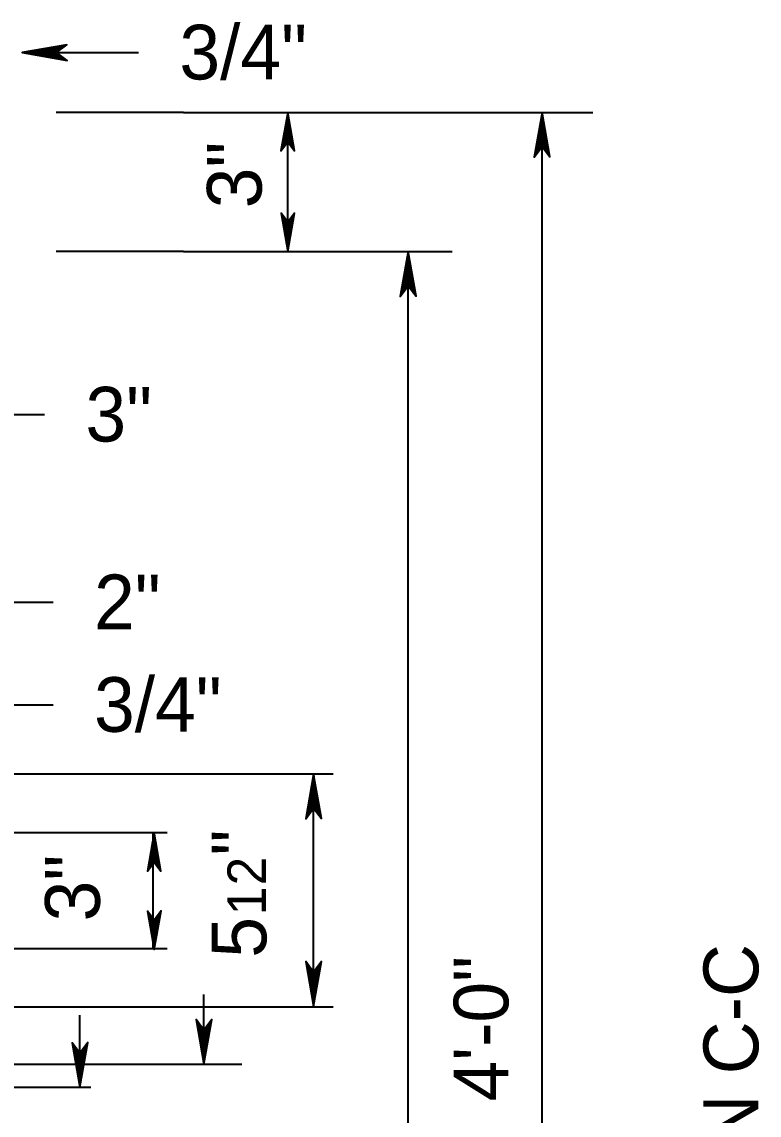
# Model space of a CAD drawing. Extents: x 0.17 to 2.79, y 0.04 to 1.76.
# Drawn here: x 1.0828 to 1.2229, y 1.5301 to 1.7379 of the extents above; entities that cross this region are included whole.
import ezdxf

# ---------------------------------------------------------------- set-up
doc = ezdxf.new("R2010")
doc.units = 0
doc.layers.add('Plan Prop DrainageStructure text', color=7, linetype='Continuous')

msp = doc.modelspace()

# ---------------------------------------------------------------- linework, layer by layer
at = {"layer": 'Plan Prop DrainageStructure text'}
for p, q in [((1.0829254901168779, 1.7320276841744469), (1.104983261061316, 1.7320276841744469)), ((1.1135500640541462, 1.720660097270991), (1.089385101563928, 1.720660097270991)), ((1.1135500640541462, 1.720660097270991), (1.1912818295031107, 1.720660097270991)), ((1.133347269219792, 1.6941894088111498), (1.133347269219792, 1.720660097270991)), ((1.1816371464838307, 1.3235997703733624), (1.1816371464838307, 1.720660097270991)), ((1.1135500640541462, 1.6941894088111498), (1.089385101563928, 1.6941894088111498)), ((1.1135500640541462, 1.6941894088111498), (1.164573410982099, 1.6941894088111498)), ((1.1562272964689932, 1.3489678685136577), (1.1562272964689932, 1.6941894088111498)), ((1.0394217410019064, 1.627538079618278), (1.088768196315588, 1.627538079618278)), ((1.0395469966255333, 1.6080373979697886), (1.088768196315588, 1.6080373979697886)), ((1.0515826135216664, 1.5949239010472063), (1.1419447470592248, 1.5949239010472063)), ((1.138265469625065, 1.5507862051024497), (1.138265469625065, 1.5949051553076155)), ((1.0515826135216664, 1.5837710380699686), (1.1104638336543018, 1.5837710380699686)), ((1.107814719818544, 1.5618257415630725), (1.107814719818544, 1.5835179705854971)), ((1.0515826135216664, 1.5617413857349158), (1.1104638336543018, 1.5617413857349158)), ((1.1174270238330775, 1.5397773434884288), (1.1174270238330775, 1.5530135397974218)), ((1.0515826135216664, 1.5506592453206771), (1.1419447470592248, 1.5506592453206771)), ((1.0938482917445966, 1.5353661301311705), (1.0938482917445966, 1.5490897156695143)), ((1.0694694574072328, 1.5397773434884288), (1.1246458377335398, 1.5397773434884288)), ((1.0694694574072328, 1.5353661301311705), (1.0959614478438822, 1.5353661301311705))]:
    msp.add_line(p, q, dxfattribs=at)
for points in [[(1.0829254901168779, 1.7320276841744469), (1.0914283871792851, 1.730524616690923), (1.0893970306709395, 1.7320276841744469), (1.091384079067526, 1.7335068934439464), (1.0829254901168779, 1.7320276841744469), (1.0834895664627355, 1.7320430215977471), (1.0911898050390434, 1.7306362390493937), (1.089238543963493, 1.7320455778349646), (1.0910406912013924, 1.7333901586110425), (1.083794610770616, 1.7320694360489892), (1.084077501022617, 1.7320276841744469), (1.0906734451212343, 1.7308543712919002), (1.089194235851734, 1.7320447257558929), (1.0907160490748486, 1.73319929289885), (1.084207869120678, 1.7320268320953747), (1.084489907293607, 1.7320694360489892), (1.090255926375811, 1.731028195422648), (1.0891337382376012, 1.7320268320953747), (1.090278932510763, 1.7330646644054266), (1.0853104594402245, 1.7320702881280614), (1.0857901799579255, 1.7320694360489892), (1.08982818268152, 1.7312429193488654), (1.0890425657768663, 1.7320029738813503), (1.089888680295653, 1.732848236321064), (1.0858762399442268, 1.7320276841744469), (1.0863303980897592, 1.732001269723205), (1.0893663558243374, 1.7314815014891074), (1.0887818295807448, 1.7320702881280614), (1.089414924331458, 1.7326522581344368), (1.08674706475611, 1.7320276841744469), (1.087175660529473, 1.7319842281417597), (1.0889991097441793, 1.7316357278011925), (1.0886983258316603, 1.7320455778349646), (1.0891950879308065, 1.732499735980497), (1.0873980531673413, 1.7320268320953747), (1.0885867034731895, 1.7317439418433735), (1.0884154355796587, 1.7320694360489892), (1.0889369079719018, 1.7323957823336773), (1.0876971329217162, 1.7320702881280614), (1.0884776373519363, 1.7318751620205064), (1.0881504389881755, 1.732131637821267), (1.0885253537799846, 1.7322850120542783), (1.0881521431463204, 1.7320455778349646), (1.0883472692538758, 1.7320029738813503)], [(1.133347269219792, 1.720660097270991), (1.1320512569508354, 1.7133228443794797), (1.133347269219792, 1.7150755710311856), (1.1346236836700865, 1.7133611879377326), (1.133347269219792, 1.720660097270991), (1.133360902484949, 1.7201727080416402), (1.1321458377278595, 1.7135281954359018), (1.1333626066430935, 1.715212755761825), (1.1345231383395562, 1.7136560072967462), (1.1333847606989729, 1.719910267687374), (1.133347269219792, 1.7196657209936255), (1.1323349992819087, 1.7139729807116393), (1.133361754564021, 1.7152502472410058), (1.1343586870786035, 1.7139371933906025), (1.133347269219792, 1.719554098635155), (1.1333847606989729, 1.7193104040204796), (1.1324858172777046, 1.714335114317364), (1.133347269219792, 1.7153022240644151), (1.1342419522456995, 1.7143146644196288), (1.1333847606989729, 1.7186014742323321), (1.1333847606989729, 1.71818821588227), (1.1326707184363916, 1.714703212476594), (1.1333259672429845, 1.7153814674181385), (1.1340561990079396, 1.7146512356531836), (1.133347269219792, 1.7181132329239082), (1.1333251151639128, 1.7177221286297266), (1.1328760694928146, 1.7151019854824263), (1.1333847606989729, 1.715605564214152), (1.1338874873516256, 1.715060233607884), (1.133347269219792, 1.717361699182146), (1.133309777740611, 1.716991896864772), (1.1330089938280918, 1.7154189588973194), (1.1333626066430935, 1.7156788430143683), (1.1337545630163484, 1.7152493951619328), (1.13334641714072, 1.716800179073506), (1.1331035746051166, 1.7157751279495372), (1.1333847606989729, 1.7159225376290448), (1.1336659467928296, 1.715472639878874), (1.1333847606989729, 1.7165419991146011), (1.1332160490426595, 1.7158697087265622), (1.1334375896014552, 1.7161508948204185), (1.1335696618576605, 1.7158279568520198), (1.1333626066430935, 1.7161491906622743), (1.1333259672429845, 1.715980479005961)], [(1.1816371464838307, 1.720660097270991), (1.1801340790003063, 1.7121572002085836), (1.1816371464838307, 1.714189408796002), (1.183116355753331, 1.712201508320342), (1.1816371464838307, 1.720660097270991), (1.1816524839071323, 1.7200960209251333), (1.180245701358777, 1.7123957823488254), (1.181655040144349, 1.714347895503447), (1.1829996209204268, 1.7125448961864769), (1.181678898358373, 1.7197909766172526), (1.1816371464838307, 1.7195080863652512), (1.1804638336012836, 1.712912142266635), (1.1816541880652764, 1.7143913515361346), (1.1828087552082327, 1.7128703903920928), (1.1816362944047585, 1.7193785703462625), (1.181678898358373, 1.7190956800942625), (1.1806376577320312, 1.7133305130911305), (1.1816362944047585, 1.714451849150268), (1.1826741267148109, 1.7133066548771059), (1.1816797504374454, 1.7182751279476443), (1.181678898358373, 1.7177954074299433), (1.180852381658249, 1.7137574047063489), (1.181612436190734, 1.7145430216110022), (1.1824576986304483, 1.7136969070922166), (1.1816371464838307, 1.7177093474436425), (1.18161073203259, 1.7172551892981103), (1.1810909637984914, 1.7142200836426038), (1.1816797504374454, 1.7148037578071247), (1.182261720443821, 1.7141706630564106), (1.1816371464838307, 1.7168385226317588), (1.1815936904511437, 1.7164099268583952), (1.1812451901105765, 1.71458647764369), (1.181655040144349, 1.7148872615562092), (1.1821091982898808, 1.7143904994570627), (1.1816362944047585, 1.7161883862995992), (1.1813534041527571, 1.7149988839146786), (1.181678898358373, 1.7151710038872827), (1.1820052446430613, 1.7146495314950396), (1.1816797504374454, 1.7158884544661532), (1.1814846243298902, 1.7151079500359332), (1.1817411001306506, 1.715435148399693), (1.181894474363663, 1.715060233607884), (1.181655040144349, 1.7154334442415478), (1.181612436190734, 1.7152383181339936)], [(1.133347269219792, 1.6941894088111498), (1.134644133567822, 1.701527513781733), (1.133347269219792, 1.6997739350509549), (1.132070854769498, 1.7014883181444083), (1.133347269219792, 1.6941894088111498), (1.1333336359546355, 1.6946767980405002), (1.1345478486326526, 1.7013213106462386), (1.133331079717419, 1.6996367503203156), (1.1321705480209563, 1.7011934987853943), (1.1333106298196836, 1.6949409425529118), (1.133347269219792, 1.6951846371675872), (1.1343586870786035, 1.7008765253705014), (1.133331079717419, 1.6996001109202068), (1.1323349992819087, 1.7009131647706102), (1.133347269219792, 1.6952954074469857), (1.1333106298196836, 1.695539954140733), (1.13420872116188, 1.70051524384385), (1.133347269219792, 1.6995481340967975), (1.132451734114813, 1.7005356937415839), (1.133309777740611, 1.6962480318498088), (1.133309777740611, 1.6966621422789425), (1.134023820003193, 1.7001462936055465), (1.133366867038455, 1.6994680386640022), (1.132638339431645, 1.700198270428957), (1.133347269219792, 1.6967362731582325), (1.1333702753547445, 1.6971290816105593), (1.1338176168676979, 1.699748372678786), (1.133308925661539, 1.699243941867989), (1.132807903167031, 1.6997901245533285), (1.133347269219792, 1.6974886589790665), (1.1333847606989729, 1.6978576092173687), (1.13368469253242, 1.6994313992638934), (1.133331079717419, 1.6991715151468445), (1.132939975423236, 1.6996001109202068), (1.1333489733779365, 1.6980493270086348), (1.1335909638344677, 1.6990752302116754), (1.133309777740611, 1.6989286726112411), (1.1330294437258268, 1.6993768662032667), (1.133308925661539, 1.6983075069675395), (1.133478489396925, 1.6989806494346504), (1.133256948838129, 1.6986994633407944), (1.1331240245028518, 1.6990224013091928), (1.133331079717419, 1.6987003154198663), (1.133366867038455, 1.698869879155253)], [(1.1562272964689932, 1.6941894088111498), (1.154724228985469, 1.6856856596696692), (1.1562272964689932, 1.6877178682570873), (1.1577065057384928, 1.6857299677814288), (1.1562272964689932, 1.6941894088111498), (1.1562426338922942, 1.6936244803862188), (1.154834999264867, 1.685924241809911), (1.156245190129511, 1.687876354964534), (1.1575897709055893, 1.6860733556475627), (1.1562690483435356, 1.6933202881574103), (1.1562272964689932, 1.6930365458263368), (1.1550539835864462, 1.6864406017277207), (1.1562443380504388, 1.6879198109972202), (1.1573989051933953, 1.6863988498531783), (1.1562255923108486, 1.6929070298073494), (1.1562690483435356, 1.6926249916344203), (1.1552278077171936, 1.686858972552216), (1.1562255923108486, 1.6879803086113536), (1.1572634246209008, 1.6868351143381914), (1.1562699004226076, 1.6918035874087296), (1.1562690483435356, 1.6913238668910289), (1.1554425316434116, 1.6872858641674344), (1.1562025861758967, 1.688071481072088), (1.1570478486156108, 1.6872262186323743), (1.1562272964689932, 1.6912378069047282), (1.1562000299386799, 1.690784500838268), (1.1556811137836536, 1.6877485431036894), (1.1562699004226076, 1.6883322172682103), (1.1568518704289836, 1.6876991225174964), (1.1562272964689932, 1.6903669820928446), (1.156183840436306, 1.689938386319481), (1.1558353400957384, 1.6881157891838476), (1.156245190129511, 1.688415721017295), (1.1566993482750432, 1.6879189589181482), (1.1562255923108486, 1.689716845760685), (1.1559435541379197, 1.6885273433757642), (1.1562690483435356, 1.6886994633483685), (1.1565953946282233, 1.6881779909561252), (1.1562699004226076, 1.689416913927239), (1.1560747743150528, 1.688637261576091), (1.1563312501158132, 1.6889644599398508), (1.1564846243488254, 1.6885886930689697), (1.156245190129511, 1.6889619037026347), (1.1562025861758967, 1.6887667775950794)], [(1.052091304727825, 1.6731703222558347), (1.0700105276181382, 1.663208665821663), (1.0871339086549305, 1.663208665821663)], [(1.138265469625065, 1.5949051553076155), (1.1367624021415408, 1.5864014061661358), (1.138265469625065, 1.588433614753553), (1.1397455309736373, 1.5864457142778945), (1.138265469625065, 1.5949051553076155), (1.1382808070483668, 1.5943402268826856), (1.1368740245000115, 1.5866399883063778), (1.1382842153646555, 1.5885921014609994), (1.1396287961407332, 1.586789102144028), (1.1383080735786801, 1.5940360346538769), (1.138265469625065, 1.5937522923228036), (1.1370930088215907, 1.5871563482241862), (1.1382833632855833, 1.588635557493687), (1.1394379304285398, 1.5871145963496438), (1.138264617545993, 1.593622776303815), (1.1383080735786801, 1.5933407381308868), (1.137266832952338, 1.5875747190486829), (1.138264617545993, 1.588696055107819), (1.1393024498560451, 1.5875508608346582), (1.1383089256577519, 1.5925193339051964), (1.1383080735786801, 1.5920396133874957), (1.137481556878556, 1.5880016106639012), (1.1382416114110412, 1.5887872275685548), (1.1390868738507554, 1.5879419651288398), (1.138265469625065, 1.5919535534011935), (1.1382390551738242, 1.5915002473347346), (1.1377201390187979, 1.5884642896001562), (1.1383089256577519, 1.5890479637646757), (1.138890895664128, 1.5884148690139632), (1.138265469625065, 1.5910827285893112), (1.1382228656714506, 1.5906541328159478), (1.137874365330883, 1.5888315356803142), (1.1382842153646555, 1.5891314675137602), (1.1387383735101875, 1.5886347054146137), (1.138264617545993, 1.5904325922571516), (1.1379825793730642, 1.589243089872231), (1.1383080735786801, 1.5894152098448338), (1.1386335677842958, 1.5888937374525907), (1.1383089256577519, 1.5901326604237045), (1.1381137995501973, 1.5893530080725562), (1.1383702753509568, 1.5896802064363176), (1.1385236495839697, 1.5893044395654365), (1.1382842153646555, 1.5896776501991001), (1.1382416114110412, 1.5894825240915462)], [(1.1079791710794968, 1.5837710380699686), (1.1066823067314677, 1.5764346372575293), (1.1079791710794968, 1.5781856597510904), (1.1092555855297914, 1.576471276657637), (1.1079791710794968, 1.5837710380699686), (1.1079928043446536, 1.5832827967615448), (1.1067777395875644, 1.5766391362348797), (1.1079945085027985, 1.5783228444817294), (1.1091550401992603, 1.576767800174795), (1.108014958400533, 1.5830212084863506), (1.1079791710794968, 1.58277580971353), (1.1069669011416132, 1.5770839215106156), (1.1079936564237258, 1.5783620401190546), (1.1089897368592359, 1.577048986268652), (1.1079783190004249, 1.5826641873550595), (1.108014958400533, 1.5824213448194562), (1.1071177191374095, 1.577444350958195), (1.1079783190004249, 1.578413164863392), (1.1088730020263318, 1.5774256052186053), (1.1080166625586778, 1.5817124150313095), (1.1080166625586778, 1.5812983046021745), (1.1073026202960965, 1.5778141532755707), (1.1079578691026897, 1.578491556138043), (1.1086881008676446, 1.5777613243730881), (1.1079791710794968, 1.581225025801958), (1.1079570170236175, 1.5808322173496312), (1.1075071192734467, 1.5782129262814029), (1.1080166625586778, 1.5787165050131284), (1.1085185371322586, 1.5781703223277885), (1.1079791710794968, 1.580472639981124), (1.1079416796003159, 1.5801019855846763), (1.1076408956877966, 1.5785307517753693), (1.1079945085027985, 1.578788931734273), (1.1083864648760524, 1.5783594838818384), (1.1079783190004249, 1.5799111198724825), (1.107735476464821, 1.5788852166694418), (1.1080166625586778, 1.5790334784280213), (1.1082961444943897, 1.5785835806778505), (1.1080166625586778, 1.5796529399135775), (1.1078479509023635, 1.5789797974464668), (1.1080694914611597, 1.579261835619396), (1.1082015637173652, 1.5789388976509964), (1.1079945085027985, 1.5792609835403228), (1.1079578691026897, 1.5790922718840095)], [(1.1079791710794968, 1.5615735261576733), (1.109276035427526, 1.5689107790491856), (1.1079791710794968, 1.5671572003184076), (1.1067027566292027, 1.5688724354909314), (1.1079791710794968, 1.5615735261576733), (1.1079655378143403, 1.5620600633079529), (1.109179750492357, 1.5687054279927621), (1.107962981577123, 1.5670217197459124), (1.106802449880661, 1.568576764052847), (1.1079425316793885, 1.5623242078203632), (1.1079791710794968, 1.5625687545141118), (1.1089905889383085, 1.568259790637954), (1.1079638336561957, 1.5669833761876593), (1.1069669011416132, 1.5682964300380617), (1.1079791710794968, 1.562679524793509), (1.1079425316793885, 1.5629232194081855), (1.1088406230215848, 1.5678985091113014), (1.1079791710794968, 1.5669305472851767), (1.1070836359745173, 1.5679189590090366), (1.1079416796003159, 1.5636330012754054), (1.1079416796003159, 1.5640462596254672), (1.108655721862897, 1.5675295588729992), (1.1079987688981598, 1.5668530080895988), (1.1072702412913498, 1.5675815356964085), (1.1079791710794968, 1.5641195384256836), (1.1080013251353766, 1.5645123468780104), (1.1084512228855468, 1.5671316379462377), (1.107940827521244, 1.5666280592145134), (1.1074398050267358, 1.56717338982078), (1.1079791710794968, 1.5648719242465179), (1.1080166625586778, 1.5652408744848214), (1.1083165943921247, 1.5668146645313459), (1.107962981577123, 1.5665547804142956), (1.107571877282941, 1.5669833761876593), (1.1079808752376414, 1.5654334443551594), (1.1082228656941726, 1.566459347558199), (1.1079416796003159, 1.5663110857996205), (1.1076613455855318, 1.5667618356288633), (1.107940827521244, 1.565690772234991), (1.1081103912566301, 1.566363914702103), (1.107888850697834, 1.5660827286082457), (1.107755926362556, 1.5664056665766453), (1.107962981577123, 1.5660835806873177), (1.1079987688981598, 1.5662531444227046)], [(1.138265469625065, 1.5507862051024497), (1.139768537108589, 1.559289102164857), (1.138265469625065, 1.557257745656512), (1.1367862603555654, 1.5592456461321704), (1.138265469625065, 1.5507862051024497), (1.1382501322017637, 1.5513502814483071), (1.1396577668291912, 1.5590513721036872), (1.1382475759645472, 1.5570992589490653), (1.1369029951884695, 1.5589014061869637), (1.1382237177505228, 1.5516553257561878), (1.138265469625065, 1.5519382160081892), (1.1394387825076118, 1.5585350121858788), (1.1382484280436191, 1.5570549508373057), (1.1370938609006627, 1.5585767640604211), (1.1382671737832097, 1.5520685841062496), (1.1382237177505228, 1.5523506222791779), (1.1392649583768641, 1.558116641361382), (1.1382671737832097, 1.5569944532231736), (1.1372293414731574, 1.5581396474963345), (1.1382228656714506, 1.5531720265048683), (1.1382237177505228, 1.553650894943497), (1.1390502344506463, 1.5576888976670917), (1.1382901799181617, 1.5569041328415103), (1.1374449174784471, 1.5577493952812238), (1.138265469625065, 1.5537369549297981), (1.1382927361553783, 1.5541911130753303), (1.1388116523104048, 1.5572270708099085), (1.1382228656714506, 1.5566433966453892), (1.1376408956650745, 1.5572756393170297), (1.138265469625065, 1.5546086318207537), (1.1383089256577519, 1.5550363755150451), (1.1386574259983198, 1.5568598247297505), (1.1382475759645472, 1.5565590408172312), (1.1377934178190148, 1.557055802916378), (1.1382671737832097, 1.5552587681529133), (1.1385492119561385, 1.5564474184587618), (1.1382237177505228, 1.556276150565231), (1.1378973714658347, 1.5567976229574743), (1.1382228656714506, 1.5555578479072885), (1.1384179917790052, 1.5563383523375085), (1.1381615159782452, 1.5560111539737473), (1.1380081417452328, 1.5563860687655562), (1.1382475759645472, 1.5560128581318926), (1.1382901799181617, 1.556208836318519)], [(1.1174270238330775, 1.5397773434884288), (1.1189300913166016, 1.5482802405508371), (1.1174270238330775, 1.546248031963419), (1.1159478145635773, 1.5482359324390775), (1.1174270238330775, 1.5397773434884288), (1.1174116864097756, 1.5403414198342862), (1.1188193210372035, 1.5480416584105943), (1.117409130172559, 1.5460895452559724), (1.1160645493964814, 1.547892544572944), (1.117385271958535, 1.5406464641421669), (1.1174270238330775, 1.5409293543941684), (1.1186003367156243, 1.5475252984927859), (1.1174099822516317, 1.546046089223285), (1.1162554151086752, 1.5475670503673282), (1.1174287279912223, 1.5410588704131567), (1.117385271958535, 1.5413417606651583), (1.1184265125848767, 1.5471069276682903), (1.1174287279912223, 1.5459855916091527), (1.1163908956811692, 1.5471307858823136), (1.1173844198794622, 1.5421623128117754), (1.117385271958535, 1.5426420333294764), (1.118211788658659, 1.5466800360530708), (1.117451734126174, 1.5458944191484172), (1.1166064716864597, 1.5467405336672042), (1.1174270238330775, 1.5427280933157783), (1.1174542903633908, 1.5431822514613105), (1.1179732065184165, 1.546217357116817), (1.1173844198794622, 1.5456336829522963), (1.116802449873087, 1.546266777703009), (1.1174270238330775, 1.5435989181276606), (1.1174704798657644, 1.5440275139010244), (1.1178189802063316, 1.5458509631157307), (1.117409130172559, 1.5455501792032116), (1.1169549720270275, 1.546046941302358), (1.1174287279912223, 1.5442490544598202), (1.1177107661641508, 1.5454385568447409), (1.117385271958535, 1.545266436872138), (1.1170589256738466, 1.5457879092643814), (1.1173844198794622, 1.5445489862932675), (1.1175795459870177, 1.5453294907234876), (1.1173230701862578, 1.5450022923597264), (1.1171696959532444, 1.5453772071515355), (1.117409130172559, 1.5450039965178717), (1.117451734126174, 1.5451991226254271)], [(1.0938482917445966, 1.5353661301311705), (1.09535135922812, 1.5438690271935778), (1.0938482917445966, 1.5418376706852328), (1.0923690824750962, 1.543824719081818), (1.0938482917445966, 1.5353661301311705), (1.0938329543212952, 1.535930206477028), (1.0952405889487222, 1.543630445053336), (1.0938303980840782, 1.5416791839777864), (1.0924858173080005, 1.5434813312156845), (1.0938065398700543, 1.5362352507849086), (1.0938482917445966, 1.5365181410369102), (1.0950216046271437, 1.5431140851355263), (1.0938312501631504, 1.5416348758660268), (1.0926766830201937, 1.5431566890891408), (1.0938499959027408, 1.5366485091349706), (1.0938065398700543, 1.536930547307899), (1.0948477804963954, 1.542696566390103), (1.0938499959027408, 1.5415743782518945), (1.0928121635926884, 1.5427195725250553), (1.0938056877909819, 1.5377510994545172), (1.0938065398700543, 1.538230819972218), (1.0946330565701776, 1.5422688226958126), (1.0938730020376926, 1.541483205791159), (1.093027739597979, 1.5423293203099446), (1.0938482917445966, 1.538316879958519), (1.0938755582749098, 1.5387710381040511), (1.0943944744299359, 1.5418069958386296), (1.0938056877909819, 1.5412224695950367), (1.0932237177846056, 1.5418555643457508), (1.0938482917445966, 1.5391877047704023), (1.0938917477772832, 1.5396163005437662), (1.0942402481178508, 1.5414397497584713), (1.0938303980840782, 1.5411389658459522), (1.093376239938546, 1.5416357279450987), (1.0938499959027408, 1.5398386931816341), (1.0941320340756695, 1.5410273434874815), (1.0938065398700543, 1.540856075593952), (1.093480193585366, 1.541377547986194), (1.0938056877909819, 1.5401377729360093), (1.094000813898537, 1.5409182773662282), (1.0937443380977767, 1.5405910790024682), (1.093590963864764, 1.5409659937942772), (1.0938303980840782, 1.5405927831606123), (1.0938730020376926, 1.5407879092681678)]]:
    msp.add_lwpolyline(points, dxfattribs=at)

# ---------------------------------------------------------------- texts
for s, p in [('3/4"', (1.1127746720983596, 1.7269152097406906)), ('3"', (1.0949253196919742, 1.6580961913879066)), ('2"', (1.0965596073526311, 1.6224256051845216)), ('3/4"', (1.0965596073526311, 1.6029249235360334))]:
    msp.add_text(s, height=0.010388548049391391, dxfattribs=at).set_placement(p)
for s, height, rotation, p in [('3"', 0.010388548049391386, 90.00000277777778, (1.1283881690190491, 1.7024324217565083)), ('"', 0.010416666666666668, 90, (1.129289138900302, 1.579408339399323)), ('3"', 0.010416666666666656, 90.00000277777778, (1.097660019724946, 1.5668938686921492)), ('2', 0.007291666666666667, 90, (1.1291849722336353, 1.5737450708525758)), ('1', 0.007291666666666667, 90, (1.1291849722336353, 1.5680818023058276)), ('5', 0.010416666666666668, 90, (1.129289138900302, 1.559991418667616)), ('SECTION C-C', 0.010416666666666668, 90, (1.2227222691591997, 1.4720494318166768)), ('4\'-0"', 0.010388548049391391, 90, (1.1752457013625641, 1.532667595709219))]:
    msp.add_text(s, height=height, rotation=rotation, dxfattribs=at).set_placement(p)

doc.saveas('drawing.dxf')
